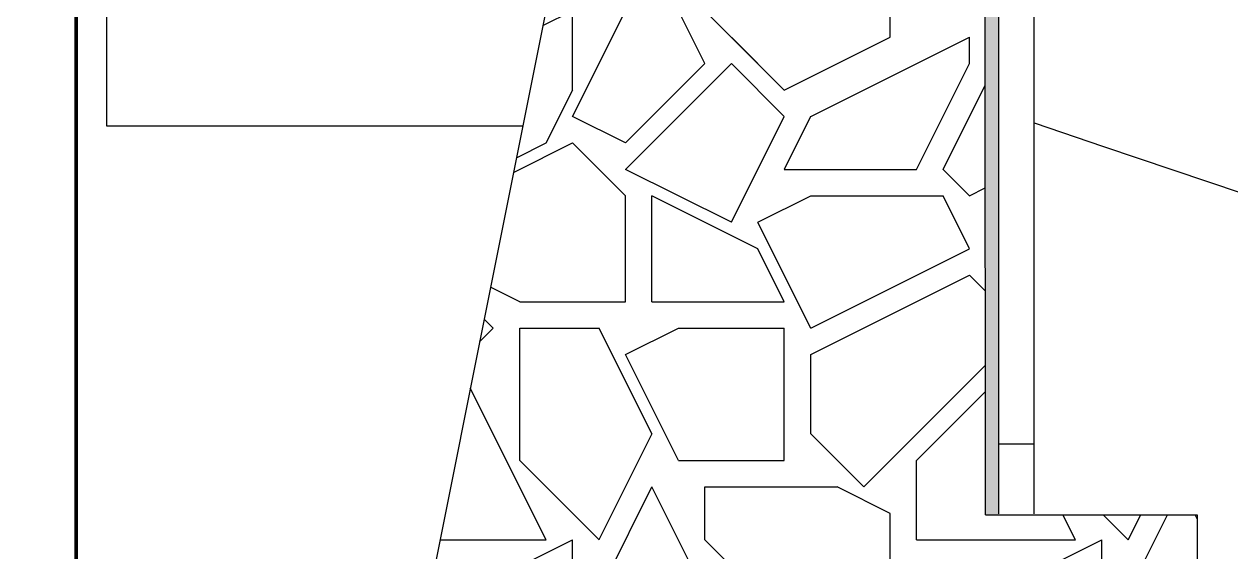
# Model space of a CAD drawing. Extents: x 1332 to 175445, y 256143 to 386027.
# Drawn here: x 44072 to 45782, y 381097 to 381845 of the extents above; entities that cross this region are included whole.
import ezdxf

# ---------------------------------------------------------------- set-up
doc = ezdxf.new("R2010")
doc.units = 0
doc.header["$LTSCALE"] = 10
doc.header["$MEASUREMENT"] = 0
doc.linetypes.add('DASH', pattern=[0.35, 0.25, -0.1])
for name, color, linetype in [('-HD-轮廓线', 4, 'Continuous'), ('00-园建', 4, 'Continuous'), ('00-填充', 8, 'Continuous'), ('00-结构边线', 5, 'Continuous')]:
    doc.layers.add(name, color=color, linetype=linetype)
doc.linetypes.add('ZIGZAG', pattern='A,0.0001,-0.2,[131,ltypeshp.shx,S=0.2,R=0,X=-0.2,Y=0],-0.4,[131,ltypeshp.shx,S=0.2,R=180,X=0.2,Y=0],-0.2', length=0.8001)

msp = doc.modelspace()

# ---------------------------------------------------------------- hatches: boundary and pattern name
at = {"layer": '00-填充'}
h = msp.add_hatch(dxfattribs=at)
h.set_pattern_fill('AR-SAND', color=256, scale=10, style=0)
h.set_pattern_definition([(37.50000000000001, (45183.28062489461, 381149.2617618468), (-0.8000156479920251, 24.47066186646712), [0, -19.304, 0, -21.59, 0, -20.6375]), (7.499999999999999, (45183.28062489461, 381149.2617618468), (22.47616415690013, 35.84125502841771), [0, -10.414, 0, -17.399, 0, -6.6675]), (327.5, (45167.65962651204, 381149.2617618468), (39.5496185120729, 0.071859233927285), [0, -6.35, 0, -22.86, 0, -29.845]), (317.5, (45167.65962651204, 381149.2617618468), (38.17782262361487, 11.14646616286081), [0, -3.175, 0, -14.986, 0, -17.145])])
h.paths.add_polyline_path([(45203.28062489461, 382749.2750119594), (45203.28062107991, 382729.2750114825), (45434.25564625691, 382729.2750119594), (45434.25564625691, 381149.2617618468), (45453.28062107991, 381149.275011721), (45453.28062489461, 382749.2750119594)])
h = msp.add_hatch(dxfattribs=at)
h.set_pattern_fill('毛石砌体', color=256, scale=50, style=0)
h.set_pattern_definition([(0, (45336.01867544837, 381113.1061388832), (750, 750), [225, -525]), (0, (45786.01867544837, 381188.1061388832), (750, 750), [187.5, -562.5]), (0, (45748.51867544837, 381225.6061388832), (750, 750), [150, -600]), (0, (45523.51867544837, 381413.1061388832), (750, 750), [112.5, -112.5, 150, -375]), (0, (45523.51867544837, 381450.6061388832), (750, 750), [150, -37.5, 187.5, -375]), (0, (45186.01867544837, 381600.6061388832), (750, 750), [187.5, -562.5]), (0, (45898.51867544837, 381638.1061388832), (750, 750), [187.5, -562.5]), (90, (45186.01867544837, 381263.1061388832), (-749.9999999999999, 750.0000000000001), [112.5, -637.5]), (90, (45298.51867544837, 381825.6061388832), (-749.9999999999999, 750.0000000000001), [75, -675]), (90, (45336.01867544837, 381113.1061388832), (-749.9999999999999, 750.0000000000001), [112.5, -637.5]), (90, (45411.01867544837, 381788.1061388832), (-749.9999999999999, 750.0000000000001), [37.5, -712.5]), (90, (45448.51867544837, 381488.1061388832), (-749.9999999999999, 750.0000000000001), [112.5, -637.5]), (90, (45523.51867544837, 381225.6061388832), (-749.9999999999999, 750.0000000000001), [187.5, -562.5]), (90, (45598.51867544837, 381750.6061388832), (-749.9999999999999, 750.0000000000001), [112.5, -637.5]), (90, (45673.51867544837, 381450.6061388832), (-749.9999999999999, 750.0000000000001), [150, -600]), (90, (45711.01867544837, 381450.6061388832), (-749.9999999999999, 750.0000000000001), [150, -600]), (90, (45786.01867544837, 381113.1061388832), (-749.9999999999999, 750.0000000000001), [75, -675]), (90, (45898.51867544837, 381225.6061388832), (-749.9999999999999, 750.0000000000001), [187.5, -562.5]), (45, (45261.01867544837, 381188.1061388832), (4.440892098500626e-14, 749.9999987414762), [318.198, -742.46215]), (45, (45336.01867544837, 381225.6061388832), (4.440892098500626e-14, 749.9999987414762), [159.099, -901.56115]), (45, (45673.51867544837, 381638.1061388832), (4.440892098500626e-14, 749.9999987414762), [212.132025, -848.5281]), (45, (45673.51867544837, 381675.6061388832), (4.440892098500626e-14, 749.9999987414762), [159.099, -901.56115]), (135, (45411.01867544837, 381600.6061388832), (-749.9999987414762, 4.440892098500626e-14), [53.03325, -1007.6269]), (135, (45261.01867544837, 381188.1061388832), (-749.9999987414762, 4.440892098500626e-14), [106.06575, -954.5944000000001]), (135, (45486.01867544837, 381413.1061388832), (-749.9999987414762, 4.440892098500626e-14), [106.06575, -954.5944000000001]), (135, (45673.51867544837, 381600.6061388832), (-749.9999987414762, 4.440892098500626e-14), [106.06575, -954.5944000000001]), (135, (45898.51867544837, 381750.6061388832), (-749.9999987414762, 4.440892098500626e-14), [159.099, -901.56115]), (135, (45898.51867544837, 381713.1061388832), (-749.9999987414762, 4.440892098500626e-14), [106.06575, -954.5944000000001]), (135, (45861.01867544837, 381788.1061388832), (-749.9999987414762, 4.440892098500626e-14), [106.06575, -954.5944000000001]), (135, (45636.01867544837, 381113.1061388832), (-749.9999987414762, 4.440892098500626e-14), [159.099, -901.56115]), (26.56505119999999, (45861.01867544837, 381563.1061388832), (749.9999963664601, 3.00048386137064e-07), [83.85, -1593.20095]), (26.56505119999999, (45673.51867544837, 381375.6061388832), (749.9999963664601, 3.00048386137064e-07), [83.85, -1593.20095]), (26.56505119999999, (45411.01867544837, 381600.6061388832), (749.9999963664601, 3.00048386137064e-07), [167.7, -1509.35095]), (26.56505119999999, (45448.51867544837, 381788.1061388832), (749.9999963664601, 3.00048386137064e-07), [167.7, -1509.35095]), (26.56505119999999, (45448.51867544837, 381600.6061388832), (749.9999963664601, 3.00048386137064e-07), [167.7, -1509.35095]), (26.56505119999999, (45898.51867544837, 381750.6061388832), (749.9999963664601, 3.00048386137064e-07), [167.7, -1509.35095]), (26.56505119999999, (45186.01867544837, 381375.6061388832), (749.9999963664601, 3.00048386137064e-07), [251.5575, -1425.49345]), (26.56505119999999, (45186.01867544837, 381413.1061388832), (749.9999963664601, 3.00048386137064e-07), [251.5575, -1425.49345]), (26.56505119999999, (45186.01867544837, 381713.1061388832), (749.9999963664601, 3.00048386137064e-07), [251.5575, -1425.49345]), (63.43494882, (45561.01867544837, 381675.6061388832), (0.0803227305041343, 750.1606451050518), [83.84999999999995, -1593.199999999999]), (63.43494882, (45898.51867544837, 381638.1061388832), (0.0803227305041343, 750.1606451050518), [83.84999999999995, -1006.1, 167.6999999999999, -419.2499999999998]), (63.43494882, (45823.51867544837, 381563.1061388832), (-1.303391794493791e-06, 749.9999970372804), [167.6999999999999, -1509.350949999999]), (63.43494882, (45373.51867544837, 381638.1061388832), (-1.303391794493791e-06, 749.9999970372804), [167.6999999999999, -1509.350949999999]), (63.43494882, (45336.01867544837, 381638.1061388832), (-1.303391794493791e-06, 749.9999970372804), [167.6999999999999, -1509.350949999999]), (63.43494882, (45598.51867544837, 381713.1061388832), (-1.303391794493791e-06, 749.9999970372804), [251.5574999999999, -1425.493449999999]), (116.5650512, (45411.01867544837, 381525.6061388832), (-3.000486081816689e-07, 749.9999963664601), [83.84999999999995, -1593.200949999999]), (116.5650512, (45898.51867544837, 381450.6061388832), (-3.000486081816689e-07, 749.9999963664601), [83.84999999999995, -1593.200949999999]), (116.5650512, (45748.51867544837, 381225.6061388832), (-3.000486081816689e-07, 749.9999963664601), [167.6999999999999, -1509.350949999999]), (116.5650512, (45711.01867544837, 381263.1061388832), (-3.000486081816689e-07, 749.9999963664601), [167.6999999999999, -1509.350949999999]), (116.5650512, (45786.01867544837, 381788.1061388832), (-3.000486081816689e-07, 749.9999963664601), [167.6999999999999, -1509.350949999999]), (116.5650512, (45186.01867544837, 381413.1061388832), (-3.000486081816689e-07, 749.9999963664601), [167.6999999999999, -1509.350949999999]), (116.5650512, (45561.01867544837, 381113.1061388832), (-3.000486081816689e-07, 749.9999963664601), [251.5574999999999, -1425.493449999999]), (153.43494882, (45823.51867544837, 381563.1061388832), (-749.9999970372805, -1.303391572449186e-06), [167.7, -1509.35095]), (153.43494882, (45861.01867544837, 381525.6061388832), (-749.9999970372805, -1.303391572449186e-06), [167.7, -1509.35095]), (153.43494882, (45298.51867544837, 381150.6061388832), (-749.9999970372805, -1.303391572449186e-06), [83.85, -1593.20095]), (153.43494882, (45523.51867544837, 381450.6061388832), (-749.9999970372805, -1.303391572449186e-06), [83.85, -1593.20095]), (153.43494882, (45673.51867544837, 381675.6061388832), (-749.9999970372805, -1.303391572449186e-06), [83.85, -1593.20095])])
h.paths.add_polyline_path([(45734.25564625691, 380941.1740500358), (45734.25564244221, 381149.275011721), (45434.25563862752, 381149.275011721), (45433.28062489461, 382549.275011721), (44948.12765934895, 382548.635118666), (44604.03095295857, 380828.1515800384)])

# ---------------------------------------------------------------- linework, layer by layer
at = {"layer": '-HD-轮廓线', "elevation": -36502.99999999999}
for points in [[(45503.28062489461, 381150.2737643149), (45503.28062489461, 382799.275011721), (41006.59857791969, 382799.2750117211)], [(45453.28062489461, 381150.2737643149), (45453.28062489461, 382749.275011721)], [(45503.28081181477, 381249.275011721), (45453.28062489461, 381249.275011721)]]:
    msp.add_lwpolyline(points, dxfattribs=at)
at = {"layer": '00-园建', "linetype": 'DASH', "const_width": 5, "elevation": -36502.99999999999}
msp.add_lwpolyline([(44645.5905677322, 384432.177536322), (54869.66529586349, 384432.177536322, -0.414213562373095), (55369.66529586349, 383932.177536322), (55369.66529586349, 380954.6500861038, -0.414213562373095), (54869.66529586349, 380454.6500861038), (44645.5905677322, 380454.6500861038, -0.414213562373095), (44145.5905677322, 380954.6500861038), (44145.5905677322, 383932.177536322, -0.414213562373095)], format="xyb", close=True, dxfattribs=at)
at = {"layer": '00-园建', "color": 5, "linetype": 'ZIGZAG', "ltscale": 0.3, "const_width": 0.1, "elevation": -36502.99999999999}
msp.add_lwpolyline([(105675.8735874975, 381799.275011721), (45503.28062489461, 381799.275011721)], dxfattribs=at)
at = {"layer": '00-填充', "elevation": -36502.99999999999}
msp.add_lwpolyline([(45503.28062489461, 381704.6422198294, 0.07224548419397603), (71455.32139619064, 376888.5589018993, 0.01957007664203353), (101991.3498469503, 376038.9930501936, -2.38232265736231)], format="xyb", dxfattribs=at)
at = {"layer": '00-结构边线'}
for p, q in [((44188.51952892324, 381900.5944624718, -36502.99999999999), (44188.51952892324, 381700.5944624718, -36502.99999999999)), ((44188.51952892324, 381700.5944624718, -36502.99999999999), (44778.51952910687, 381700.5944624718, -36502.99999999999)), ((45434.25563862752, 381149.275011721, -36502.99999999999), (45734.25563862752, 381149.275011721, -36502.99999999999))]:
    msp.add_line(p, q, dxfattribs=at)
at = {"layer": '00-结构边线', "elevation": -36502.99999999999}
for points in [[(44948.25563862752, 382549.275011721), (44604.03095295857, 380828.1515800384)], [(45434.25563862752, 381149.275011721), (45433.28062489461, 382549.275011721)], [(45734.25563862752, 381149.275011721), (45734.25563862752, 380941.1714493659)]]:
    msp.add_lwpolyline(points, dxfattribs=at)

doc.saveas('drawing.dxf')
